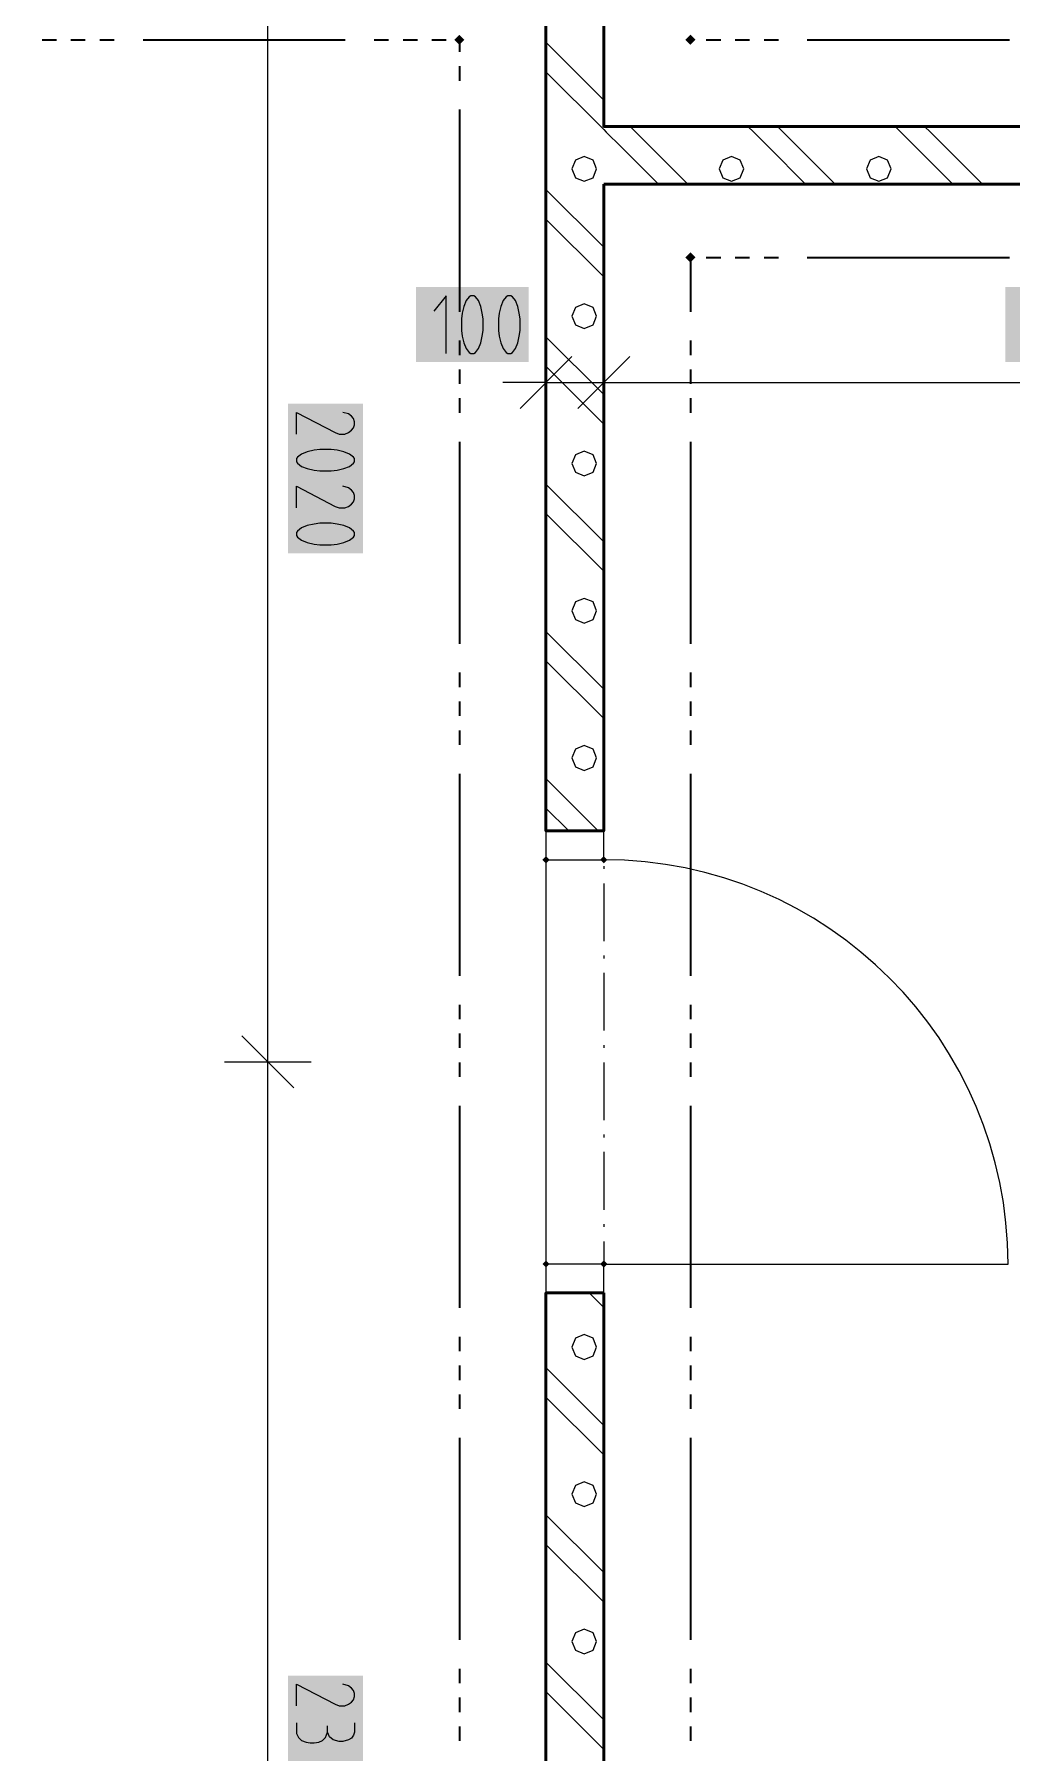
# Model space of a CAD drawing. Header units: millimetres. Extents: x 0 to 594, y 0 to 420.
# Drawn here: x 430.44 to 444.19, y 158.87 to 183.05 of the extents above; entities that cross this region are included whole.
import ezdxf

# ---------------------------------------------------------------- set-up
doc = ezdxf.new("R2010")
doc.units = ezdxf.units.MM
doc.header["$LTSCALE"] = 8
for name, color, linetype in [('PDF_Dvere', 7, 'Continuous'), ('PDF_Instalacni prizdivky', 7, 'Continuous'), ('PDF_Koty delkove', 7, 'Continuous'), ('PDF_Obecne 0.25', 7, 'Continuous'), ('PDF_Pozarni useky', 3, 'Continuous')]:
    doc.layers.add(name, color=color, linetype=linetype)

msp = doc.modelspace()

# ---------------------------------------------------------------- linework, layer by layer
at = {"layer": 'PDF_Dvere', "lineweight": 25}
for points in [[(437.642, 171.838), (437.642, 171.432), (438.455, 171.432), (438.455, 171.838)], [(437.642, 165.743), (437.642, 165.337), (438.455, 165.337), (438.455, 165.743)]]:
    msp.add_lwpolyline(points, close=True, dxfattribs=at)
for points in [[(437.642, 171.343), (437.642, 171.302)], [(438.455, 171.343), (438.455, 171.302)], [(437.642, 171.099), (437.642, 170.286)], [(438.455, 171.099), (438.455, 170.286)], [(437.642, 170.083), (437.642, 170.042)], [(438.455, 170.083), (438.455, 170.042)], [(437.642, 169.839), (437.642, 169.027)], [(438.455, 169.839), (438.455, 169.027)], [(437.642, 168.823), (437.642, 168.783)], [(438.455, 168.823), (438.455, 168.783)], [(437.642, 168.58), (437.642, 167.767)], [(438.455, 168.58), (438.455, 167.767)], [(437.642, 167.564), (437.642, 167.523)], [(438.455, 167.564), (438.455, 167.523)], [(437.642, 167.32), (437.642, 166.507)], [(438.455, 167.32), (438.455, 166.507)], [(437.642, 166.304), (437.642, 166.264)], [(438.455, 166.304), (438.455, 166.264)], [(437.642, 166.06), (437.642, 165.743)]]:
    msp.add_lwpolyline(points, dxfattribs=at)
msp.add_lwpolyline([(438.455, 166.06), (438.455, 165.743), (444.143, 165.743, 0.414213), (438.455, 171.432)], format="xyb", dxfattribs=at)
at = {"layer": 'PDF_Dvere', "lineweight": 25, "transparency": 33554559}
for points in [[(437.642, 171.483), (437.693, 171.432), (437.591, 171.432), (437.642, 171.381)], [(438.455, 171.483), (438.506, 171.432), (438.404, 171.432), (438.455, 171.381)], [(437.642, 165.794), (437.693, 165.743), (437.591, 165.743), (437.642, 165.693)], [(438.455, 165.794), (438.506, 165.743), (438.404, 165.743), (438.455, 165.693)]]:
    msp.add_solid(points, dxfattribs=at)
at = {"layer": 'PDF_Instalacni prizdivky', "lineweight": 50}
msp.add_lwpolyline([(438.455, 180.94), (451.863, 180.94), (451.863, 149.166), (452.676, 149.166), (452.676, 180.94), (455.927, 180.94), (455.927, 181.752), (438.455, 181.752), (438.455, 185.816), (437.642, 185.816), (422.933, 185.816), (422.933, 185.003), (437.642, 185.003), (437.642, 171.838), (438.455, 171.838), (438.455, 180.94)], dxfattribs=at)
at = {"layer": 'PDF_Instalacni prizdivky', "lineweight": 9}
for points in [[(437.642, 182.935), (438.455, 182.122)], [(437.642, 182.52), (438.455, 181.708)], [(438.455, 181.708), (438.491, 181.671)], [(438.491, 181.671), (438.699, 181.464)], [(438.825, 181.752), (438.906, 181.671)], [(438.906, 181.671), (439.637, 180.94)], [(440.482, 181.752), (440.564, 181.671)], [(440.564, 181.671), (440.771, 181.464)], [(440.897, 181.752), (440.978, 181.671)], [(440.978, 181.671), (441.71, 180.94)], [(442.555, 181.752), (442.636, 181.671)], [(442.636, 181.671), (442.843, 181.464), (443.367, 180.94)], [(442.969, 181.752), (443.05, 181.671)], [(443.05, 181.671), (443.782, 180.94)], [(438.699, 181.464), (439.223, 180.94)], [(440.771, 181.464), (441.295, 180.94)], [(437.642, 180.863), (438.455, 180.05)], [(437.642, 180.448), (438.455, 179.635)], [(437.642, 178.79), (438.455, 177.978)], [(437.642, 178.376), (438.455, 177.563)], [(437.642, 176.718), (438.455, 175.905)], [(437.642, 176.304), (438.455, 175.491)], [(438.181, 174.762), (438.304, 174.813), (438.355, 174.936), (438.304, 175.059), (438.181, 175.11), (438.058, 175.059)], [(438.058, 175.059), (438.007, 174.936), (438.058, 174.813), (438.181, 174.762)], [(437.642, 174.646), (438.455, 173.833)], [(437.642, 174.231), (438.455, 173.419)], [(437.642, 172.574), (438.378, 171.838)], [(437.642, 172.159), (437.963, 171.838)], [(438.248, 165.337), (438.455, 165.13)], [(437.642, 164.285), (438.455, 163.472)], [(437.642, 163.87), (438.455, 163.058)], [(437.642, 162.212), (438.455, 161.4)], [(437.642, 161.798), (438.455, 160.985)], [(437.642, 160.14), (438.455, 159.328)], [(437.642, 159.726), (438.455, 158.913)]]:
    msp.add_lwpolyline(points, dxfattribs=at)
for points in [[(438.181, 180.979), (438.304, 181.03), (438.355, 181.153), (438.304, 181.276), (438.181, 181.327), (438.058, 181.276), (438.007, 181.153), (438.058, 181.03)], [(440.253, 180.979), (440.376, 181.03), (440.427, 181.153), (440.376, 181.276), (440.253, 181.327), (440.13, 181.276), (440.079, 181.153), (440.13, 181.03)], [(442.325, 180.979), (442.448, 181.03), (442.499, 181.153), (442.448, 181.276), (442.325, 181.327), (442.202, 181.276), (442.151, 181.153), (442.202, 181.03)], [(438.181, 178.907), (438.304, 178.958), (438.355, 179.081), (438.304, 179.204), (438.181, 179.255), (438.058, 179.204), (438.007, 179.081), (438.058, 178.958)], [(438.181, 176.835), (438.304, 176.885), (438.355, 177.009), (438.304, 177.132), (438.181, 177.183), (438.058, 177.132), (438.007, 177.009), (438.058, 176.885)], [(438.181, 172.69), (438.304, 172.741), (438.355, 172.864), (438.304, 172.987), (438.181, 173.038), (438.058, 172.987), (438.007, 172.864), (438.058, 172.741)], [(438.181, 164.401), (438.304, 164.452), (438.355, 164.575), (438.304, 164.698), (438.181, 164.749), (438.058, 164.698), (438.007, 164.575), (438.058, 164.452)], [(438.181, 162.329), (438.304, 162.38), (438.355, 162.503), (438.304, 162.626), (438.181, 162.677), (438.058, 162.626), (438.007, 162.503), (438.058, 162.38)], [(438.181, 160.257), (438.304, 160.308), (438.355, 160.431), (438.304, 160.554), (438.181, 160.605), (438.058, 160.554), (438.007, 160.431), (438.058, 160.308)]]:
    msp.add_lwpolyline(points, close=True, dxfattribs=at)
at = {"layer": 'PDF_Instalacni prizdivky', "lineweight": 50}
msp.add_lwpolyline([(438.455, 165.337), (438.455, 149.166), (437.642, 149.166), (437.642, 165.337)], close=True, dxfattribs=at)
at = {"layer": 'PDF_Koty delkove', "lineweight": 18}
for points in [[(433.728, 145.346), (433.728, 145.956), (433.728, 147.134), (433.728, 149.206), (433.728, 168.588), (433.728, 185.003), (433.728, 185.816), (433.728, 196.177), (433.728, 198.208), (433.728, 202.353), (433.728, 203.572), (433.728, 204.1), (433.728, 247.292), (433.728, 247.82), (433.728, 249.486), (433.728, 273.377), (433.728, 274.027), (433.728, 280.292), (433.728, 298.041), (433.728, 300.072), (433.728, 300.682)], [(436.237, 178.555), (436.237, 179.368), (436.064, 179.152)], [(437.169, 179.355), (437.147, 179.368), (437.104, 179.368), (437.082, 179.355), (437.039, 179.301), (437.006, 179.219), (436.984, 179.124), (436.973, 179.044), (436.973, 178.881), (436.984, 178.8), (437.006, 178.705), (437.039, 178.624), (437.082, 178.569), (437.104, 178.555), (437.147, 178.555), (437.169, 178.569), (437.212, 178.624), (437.244, 178.705), (437.266, 178.8), (437.277, 178.881)], [(437.277, 178.881), (437.277, 179.044), (437.266, 179.124), (437.244, 179.219), (437.212, 179.301), (437.169, 179.355)], [(437.642, 177.54), (437.642, 178.149), (437.642, 178.759)], [(438.455, 177.54), (438.455, 178.149), (438.455, 178.759)], [(437.277, 177.783), (438.008, 178.515)], [(438.089, 177.783), (438.821, 178.515)], [(437.642, 178.149), (437.033, 178.149)], [(437.642, 178.149), (438.455, 178.149), (451.863, 178.149), (452.676, 178.149), (455.927, 178.149), (459.137, 178.149)], [(434.134, 177.423), (434.134, 177.727), (434.676, 177.445), (434.731, 177.423), (434.812, 177.423), (434.865, 177.445), (434.906, 177.477), (434.934, 177.51), (434.947, 177.553), (434.947, 177.596), (434.934, 177.64), (434.906, 177.672), (434.865, 177.705), (434.785, 177.727)], [(434.879, 177.141), (434.798, 177.174), (434.703, 177.196), (434.622, 177.207), (434.46, 177.207), (434.379, 177.196), (434.284, 177.174), (434.202, 177.141), (434.148, 177.098), (434.134, 177.076), (434.134, 177.033), (434.148, 177.011), (434.202, 176.968), (434.284, 176.936), (434.379, 176.914), (434.46, 176.903)], [(434.46, 176.903), (434.622, 176.903), (434.703, 176.914), (434.798, 176.936), (434.879, 176.968), (434.934, 177.011), (434.947, 177.033), (434.947, 177.076), (434.934, 177.098), (434.879, 177.141)], [(434.134, 176.383), (434.134, 176.687), (434.676, 176.405), (434.731, 176.383), (434.812, 176.383), (434.865, 176.405), (434.906, 176.437), (434.934, 176.47), (434.947, 176.513), (434.947, 176.556), (434.934, 176.6), (434.906, 176.632), (434.865, 176.665), (434.785, 176.687)], [(434.46, 175.863), (434.622, 175.863), (434.703, 175.874), (434.798, 175.896), (434.879, 175.928), (434.934, 175.971), (434.947, 175.993), (434.947, 176.036), (434.934, 176.058), (434.879, 176.101), (434.798, 176.134), (434.703, 176.156), (434.622, 176.167), (434.46, 176.167), (434.379, 176.156), (434.284, 176.134), (434.202, 176.101), (434.148, 176.058), (434.134, 176.036), (434.134, 175.993), (434.148, 175.971), (434.202, 175.928), (434.284, 175.896)], [(434.284, 175.896), (434.379, 175.874), (434.46, 175.863)], [(433.362, 168.953), (434.093, 168.222)], [(433.118, 168.588), (433.728, 168.588), (434.337, 168.588)], [(434.134, 159.525), (434.134, 159.829), (434.676, 159.547), (434.731, 159.525), (434.812, 159.525), (434.865, 159.547), (434.906, 159.579), (434.934, 159.612), (434.947, 159.655), (434.947, 159.698), (434.934, 159.742), (434.906, 159.774), (434.865, 159.807), (434.785, 159.829)], [(434.134, 159.287), (434.134, 159.135), (434.162, 159.081), (434.202, 159.038), (434.27, 159.016), (434.324, 159.005), (434.379, 159.005), (434.446, 159.016), (434.5, 159.038), (434.54, 159.081), (434.568, 159.157)], [(434.947, 159.287), (434.947, 159.157), (434.934, 159.113), (434.906, 159.07), (434.865, 159.048), (434.785, 159.026), (434.731, 159.026), (434.649, 159.048), (434.595, 159.091), (434.568, 159.157), (434.568, 159.243)]]:
    msp.add_lwpolyline(points, dxfattribs=at)
msp.add_lwpolyline([(436.757, 178.881), (436.757, 179.044), (436.746, 179.124), (436.724, 179.219), (436.692, 179.301), (436.649, 179.355), (436.627, 179.368), (436.584, 179.368), (436.562, 179.355), (436.519, 179.301), (436.486, 179.219), (436.464, 179.124), (436.453, 179.044), (436.453, 178.881), (436.464, 178.8), (436.486, 178.705), (436.519, 178.624), (436.562, 178.569), (436.584, 178.555), (436.627, 178.555), (436.649, 178.569), (436.692, 178.624), (436.724, 178.705), (436.746, 178.8)], close=True, dxfattribs=at)
at = {"layer": 'PDF_Koty delkove', "color": 7, "lineweight": 18, "true_color": 0xffffff, "transparency": 33554559}
for points in [[(435.811, 178.434), (437.398, 178.434), (435.811, 179.49), (437.398, 179.49)], [(444.105, 178.434), (446.213, 178.434), (444.105, 179.49), (446.213, 179.49)], [(434.012, 177.849), (434.012, 175.742), (435.069, 177.849), (435.069, 175.742)], [(434.012, 159.951), (434.012, 157.843), (435.069, 159.951), (435.069, 157.843)]]:
    msp.add_solid(points, dxfattribs=at)
at = {"layer": 'PDF_Obecne 0.25', "lineweight": 25}
msp.add_lwpolyline([(437.642, 171.432), (437.642, 165.743)], dxfattribs=at)
at = {"layer": 'PDF_Pozarni useky', "lineweight": 35}
for points in [[(430.552, 182.971), (430.755, 182.971)], [(430.958, 182.971), (431.161, 182.971)], [(431.364, 182.971), (431.567, 182.971)], [(431.974, 182.971), (434.818, 182.971)], [(435.224, 182.971), (435.427, 182.971)], [(435.631, 182.971), (435.834, 182.971)], [(436.037, 182.971), (436.24, 182.971)], [(436.423, 182.971), (436.423, 182.801)], [(439.674, 183.004), (439.674, 182.971)], [(439.897, 182.971), (440.1, 182.971)], [(440.303, 182.971), (440.506, 182.971)], [(440.71, 182.971), (440.913, 182.971)], [(441.319, 182.971), (444.163, 182.971)], [(436.423, 182.598), (436.423, 182.394)], [(436.423, 181.988), (436.423, 179.144)], [(439.674, 179.908), (439.674, 179.144)], [(439.897, 179.908), (440.1, 179.908)], [(440.303, 179.908), (440.506, 179.908)], [(440.71, 179.908), (440.913, 179.908)], [(441.319, 179.908), (444.163, 179.908)], [(436.423, 178.738), (436.423, 178.534)], [(439.674, 178.738), (439.674, 178.534)], [(436.423, 178.331), (436.423, 178.128)], [(439.674, 178.331), (439.674, 178.128)], [(436.423, 177.925), (436.423, 177.722)], [(439.674, 177.925), (439.674, 177.722)], [(436.423, 177.315), (436.423, 174.471)], [(439.674, 177.315), (439.674, 174.471)], [(436.423, 174.065), (436.423, 173.862)], [(439.674, 174.065), (439.674, 173.862)], [(436.423, 173.659), (436.423, 173.455)], [(439.674, 173.659), (439.674, 173.455)], [(436.423, 173.252), (436.423, 173.049)], [(439.674, 173.252), (439.674, 173.049)], [(436.423, 172.643), (436.423, 169.799)], [(439.674, 172.643), (439.674, 169.799)], [(436.423, 169.392), (436.423, 169.189)], [(439.674, 169.392), (439.674, 169.189)], [(436.423, 168.986), (436.423, 168.783)], [(439.674, 168.986), (439.674, 168.783)], [(436.423, 168.58), (436.423, 168.376)], [(439.674, 168.58), (439.674, 168.376)], [(436.423, 167.97), (436.423, 165.126)], [(439.674, 167.97), (439.674, 165.126)], [(436.423, 164.72), (436.423, 164.516)], [(439.674, 164.72), (439.674, 164.516)], [(436.423, 164.313), (436.423, 164.11)], [(439.674, 164.313), (439.674, 164.11)], [(436.423, 163.907), (436.423, 163.704)], [(439.674, 163.907), (439.674, 163.704)], [(436.423, 163.297), (436.423, 160.453)], [(439.674, 163.297), (439.674, 160.453)], [(436.423, 160.047), (436.423, 159.844)], [(439.674, 160.047), (439.674, 159.844)], [(436.423, 159.641), (436.423, 159.437)], [(439.674, 159.641), (439.674, 159.437)], [(436.423, 159.234), (436.423, 159.031)], [(439.674, 159.234), (439.674, 159.031)]]:
    msp.add_lwpolyline(points, dxfattribs=at)
at = {"layer": 'PDF_Pozarni useky', "lineweight": 35, "transparency": 33554559}
for points in [[(436.352, 182.971), (436.423, 183.042), (436.423, 182.9), (436.494, 182.971)], [(436.423, 183.042), (436.494, 182.971), (436.352, 182.971), (436.423, 182.9)], [(439.603, 182.971), (439.674, 183.042), (439.674, 182.9), (439.745, 182.971)], [(439.674, 183.042), (439.745, 182.971), (439.603, 182.971), (439.674, 182.9)], [(439.603, 179.908), (439.674, 179.979), (439.674, 179.837), (439.745, 179.908)], [(439.674, 179.979), (439.745, 179.908), (439.603, 179.908), (439.674, 179.837)]]:
    msp.add_solid(points, dxfattribs=at)

doc.saveas('drawing.dxf')
